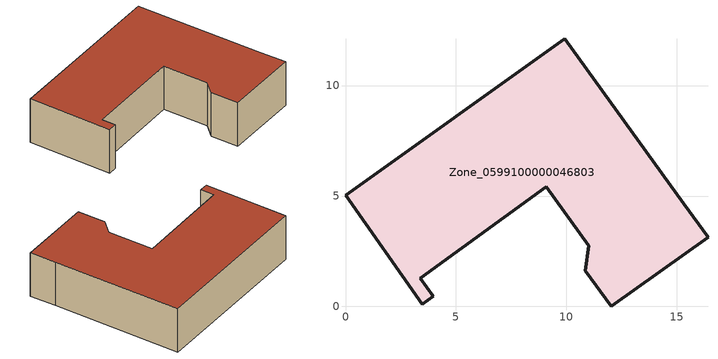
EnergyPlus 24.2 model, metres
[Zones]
Zone_0599100000046803
 floor ground (C_G): 0,5.04 9.93,12.13 15.31,4.64 16.41,3.13 12.02,0 10.85,1.62 11.02,2.75 9.09,5.42 3.38,1.28 3.97,0.47 3.47,0.11 z0
 wall outside (C_F): 3.38,1.28 9.09,5.42 11.02,2.75 10.85,1.62 12.02,0 16.41,3.13 15.31,4.64 9.93,12.13 0,5.04 3.47,0.11 3.97,0.47 3.38,1.28 z0:3.32
 roof outside (C_R): 15.31,4.64 9.93,12.13 0,5.04 3.47,0.11 3.97,0.47 3.38,1.28 9.09,5.42 11.02,2.75 10.85,1.62 12.02,0 16.41,3.13 z3.32
[BUILDING]
Pand.0599100000046803: North Axis=0; Terrain=City; Loads Convergence Tolerance Value=0.04; Temperature Convergence Tolerance Value=0.4; Solar Distribution=FullExterior; Maximum Number of Warmup Days=25; Minimum Number of Warmup Days=1
[Site:Location]
Rotterdam.The.Hague.AP_ZH_NLD Design_Conditions: Latitude=51.96; Longitude=4.45; Time Zone=1; Elevation=-4.5
[SITE:GROUNDTEMPERATURE:BUILDINGSURFACE]
18, 18, 18, 18, 18, 18, 18, 18, 18, 18, 18, 18
[MATERIAL] Thermal Absorptance=0.9; Solar Absorptance=0.7; Visible Absorptance=0.7
Name | Roughness | Thickness | Conductivity | Density | Specific Heat
G.TI.1975-1991 | MediumSmooth | 0.15 | 0.288461 | 540 | 1210
F.TI.1975-1991 | Rough | 0.3 | 0.230769 | 1920 | 840
R.TI.1975-1991 | MediumRough | 0.2 | 0.153846 | 1500 | 1000
[CONSTRUCTION]
C_G: G.TI.1975-1991
C_F: F.TI.1975-1991
C_R: R.TI.1975-1991
[ZONE]
Zone_0599100000046803: Type=1; Multiplier=1; Ceiling Height=Autocalculate; Volume=Autocalculate; Floor Area=autocalculate; Part of Total Floor Area=Yes
[ZONEINFILTRATION:DESIGNFLOWRATE]
Infil_Zone_0599100000046803: Zone or ZoneList or Space or SpaceList=Zone_0599100000046803; Schedule=AlwaysOn; Design Flow Rate Calculation Method=Flow/Area; Flow Rate per Floor Area=0.003; Constant Term Coefficient=1; Temperature Term Coefficient=0; Velocity Term Coefficient=0; Velocity Squared Term Coefficient=0
[HVACTEMPLATE:ZONE:IDEALLOADSAIRSYSTEM]
Zone_0599100000046803: Maximum Heating Supply Air Temperature=50; Minimum Cooling Supply Air Temperature=13; Maximum Heating Supply Air Humidity Ratio=0.0156; Minimum Cooling Supply Air Humidity Ratio=0.0077; Heating Limit=NoLimit; Cooling Limit=NoLimit; Dehumidification Control Type=ConstantSensibleHeatRatio; Cooling Sensible Heat Ratio=0.7; Dehumidification Setpoint=60; Humidification Control Type=None; Humidification Setpoint=30; Outdoor Air Method=None; Outdoor Air Flow Rate per Person=0.00944; Outdoor Air Flow Rate per Zone Floor Area=0; Outdoor Air Flow Rate per Zone=0; Demand Controlled Ventilation Type=None; Outdoor Air Economizer Type=NoEconomizer; Heat Recovery Type=None; Sensible Heat Recovery Effectiveness=0.7; Latent Heat Recovery Effectiveness=0.65
[ZONECONTROL:THERMOSTAT]
ThermostatControl_Zone_0599100000046803: Zone or ZoneList=Zone_0599100000046803; Control Type Schedule=DualSetpointControlType; Control 1=Thermostat_Zone_0599100000046803; Temperature Difference Between Cutout And Setpoint=0
[THERMOSTATSETPOINT:DUALSETPOINT]
Thermostat_Zone_0599100000046803: Heating Setpoint Temperature Schedule=HeatingSetpoint_Zone_0599100000046803; Cooling Setpoint Temperature Schedule=CoolingSetpoint_Zone_0599100000046803
[SCHEDULE:COMPACT]
HeatingSetpoint_Zone_0599100000046803: Through: 12/31, For: AllDays, Until: 24:00, 21
CoolingSetpoint_Zone_0599100000046803: Through: 12/31, For: AllDays, Until: 24:00, 24
DualSetpointControlType: Through: 12/31, For: AllDays, Until: 24:00, 4
AlwaysOn: Through: 12/31, For: AllDays, Until: 24:00, 1
